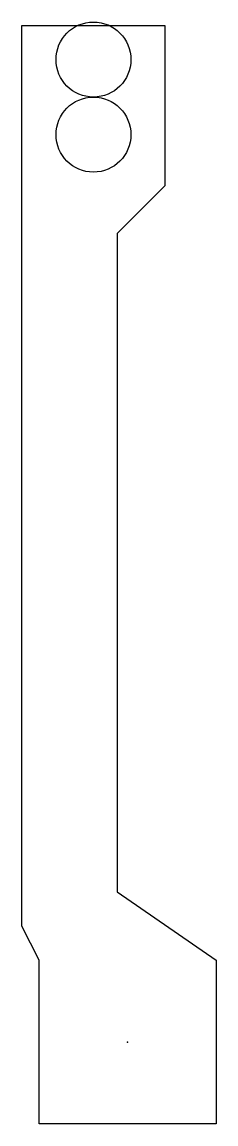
# Model space of a CAD drawing. Header units: metres. Extents: x 4.9 to 10.6, y -6.2 to 26.1.
import ezdxf

# ---------------------------------------------------------------- set-up
doc = ezdxf.new("R2010")
doc.units = ezdxf.units.M

msp = doc.modelspace()

# ---------------------------------------------------------------- linework, layer by layer
at = {"layer": 'CUT'}
for p, q in [((4.9, 26), (9.1, 26)), ((4.9, -0.4), (4.9, 26)), ((9.1, 26), (9.1, 21.3)), ((9.1, 21.3), (7.7, 19.9)), ((7.7, 19.9), (7.7, 0.6)), ((7.7, 0.6), (10.6, -1.4)), ((5.4, -1.4), (4.9, -0.4)), ((5.4, -6.2), (5.4, -1.4)), ((10.6, -1.4), (10.6, -6.2)), ((10.6, -6.2), (5.4, -6.2))]:
    msp.add_line(p, q, dxfattribs=at)
for centre in [(7, 25), (7, 22.8)]:
    msp.add_circle(centre, 1.1, dxfattribs=at)
at = {"layer": 'DIMPLE_0.3'}
msp.add_point((8, -3.8), dxfattribs=at)

doc.saveas('drawing.dxf')
